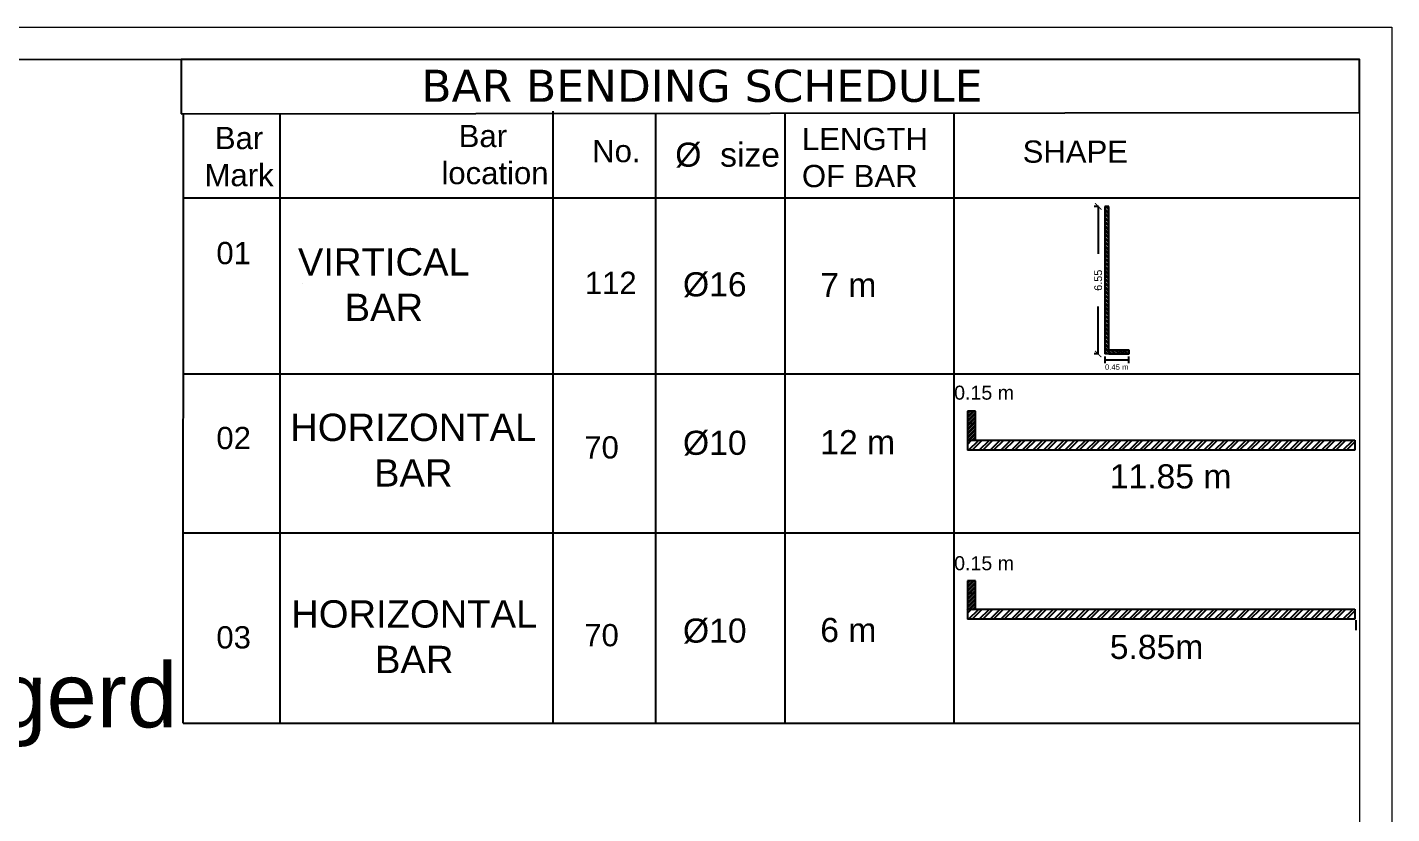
# Model space of a CAD drawing. Header units: millimetres. Extents: x 1175 to 1279, y 978 to 1322.
# Drawn here: x 1226.5 to 1279.1, y 1021.8 to 1052.2 of the extents above; entities that cross this region are included whole.
import ezdxf

# ---------------------------------------------------------------- set-up
doc = ezdxf.new("R2010")
doc.units = ezdxf.units.MM
doc.layers.get('Defpoints').update_dxf_attribs({"lineweight": 5})
for name, color, linetype in [('CDEC-FRAMING-PLAN', 7, 'Continuous'), ('MASSE', 7, 'Continuous'), ('Text', 7, 'Continuous')]:
    doc.layers.add(name, color=color, linetype=linetype)
doc.layers.add('Sheet_Borders', color=7, linetype='Continuous', lineweight=5)
doc.styles.add('Arial_1', font='arial.ttf', dxfattribs={"height": 0.45})
doc.styles.add('MtXpl_Verdana', font='verdana.ttf')
doc.styles.get("Standard").update_dxf_attribs({"font": 'arial.ttf'})
doc.dimstyles.new('Copy of ISO-25', dxfattribs={"dimtxt": 0.2, "dimasz": 0.25, "dimexe": 0.15, "dimexo": 0.25, "dimtad": 0, "dimdsep": 46, "dimtxsty": 'Standard', "dimblk": 'ARCHTICK', "dimcen": 0.5, "dimadec": 0, "dimazin": 0, "dimtfac": 1, "dimtmove": 0, "dimatfit": 3, "dimldrblk": 'ARCHTICK', "dimfxl": 1, "dimarcsym": 0})

# ---------------------------------------------------------------- blocks, each defined once
blk = doc.blocks.new('sheet')
at = {"layer": 'Sheet_Borders', "linetype": 'Continuous', "lineweight": 0}
for p, q in [((-428.475, 77.192), (-369.075, 77.192)), ((-428.475, 77.192), (-369.075, 77.192)), ((-369.075, 77.192), (-369.075, 35.187)), ((-369.075, 77.192), (-369.075, 35.187)), ((-369.075, 77.192), (-369.075, 35.187)), ((-427.768, 76.484), (-369.782, 76.484)), ((-369.782, 76.484), (-427.768, 76.484)), ((-369.782, 76.484), (-369.782, 36.993))]:
    blk.add_line(p, q, dxfattribs=at)
blk = doc.blocks.new('_ArchTick')
at = {"color": 0, "linetype": 'ByBlock', "const_width": 0.15}
blk.add_lwpolyline([(-0.5, -0.5), (0.5, 0.5)], dxfattribs=at)
blk = doc.blocks.new('*D227')
at = {"layer": 'Defpoints', "color": 0, "transparency": 16777216}
for p in [(1267.807, 1045.238), (1268.069, 1045.238), (1268.069, 1039.541)]:
    blk.add_point(p, dxfattribs=at)
at = {"layer": 'MASSE', "color": 0, "lineweight": -2, "transparency": 16777216}
for p, q in [((1267.819, 1045.238), (1267.657, 1045.238)), ((1267.807, 1045.238), (1267.807, 1043.406)), ((1267.807, 1039.541), (1267.807, 1041.373)), ((1267.819, 1039.541), (1267.657, 1039.541))]:
    blk.add_line(p, q, dxfattribs=at)
at = {"layer": 'MASSE', "color": 0, "lineweight": -2, "transparency": 16777216, "xscale": 0.25, "yscale": 0.25, "zscale": 0.25}
for p, rotation in [((1267.807, 1045.238), 90), ((1267.807, 1039.541), 270)]:
    blk.add_blockref('_ArchTick', p, dxfattribs=dict(at, rotation=rotation))
at = {"layer": 'MASSE', "color": 0, "transparency": 16777216, "insert": (1267.807, 1042.389), "char_height": 0.3, "attachment_point": 5, "rotation": 90}
blk.add_mtext('6.55', dxfattribs=at)

msp = doc.modelspace()

# ---------------------------------------------------------------- hatches: boundary and pattern name
at = {"layer": 'Text'}
h = msp.add_hatch(dxfattribs=at)
h.set_pattern_fill('ANSI32', color=5, scale=0.296466, angle=90)
h.set_pattern_definition([(135, (1205.35786, 984.22592), (-0.07861236, -0.07861236), []), (135, (1205.35786, 984.27833), (-0.07861236, -0.07861236), [])])
h.paths.add_polyline_path([(1268.069, 1045.235), (1268.217, 1045.235), (1268.217, 1039.541), (1268.069, 1039.541)])
h = msp.add_hatch(dxfattribs=at)
h.set_pattern_fill('ANSI32', color=5, scale=0.296466, angle=90)
h.set_pattern_definition([(135, (1195.93215, 984.22592), (-0.07861236, -0.07861236), []), (135, (1195.93215, 984.27833), (-0.07861236, -0.07861236), [])])
h.paths.add_polyline_path([(1269, 1039.689), (1269, 1039.541), (1268.217, 1039.541), (1268.217, 1039.689)])
h = msp.add_hatch(dxfattribs=at)
h.set_pattern_fill('ANSI32', color=5, scale=0.296466, angle=180)
h.set_pattern_definition([(225, (1318.21851, 963.92603), (0.07861236, -0.07861236), []), (225, (1318.1661, 963.92603), (0.07861236, -0.07861236), [])])
h.paths.add_polyline_path([(1262.755, 1037.336), (1263.067, 1037.336), (1263.067, 1036.211), (1262.755, 1036.211)])
h = msp.add_hatch(dxfattribs=at)
h.set_pattern_fill('ANSI32', color=5, scale=0.778879)
h.set_pattern_definition([(45, (1117.43152, 1203.96428), (-0.20653154, 0.20653154), []), (45, (1117.5692, 1203.96428), (-0.20653154, 0.20653154), [])])
h.paths.add_polyline_path([(1277.723, 1036.211), (1262.755, 1036.211), (1262.755, 1035.821), (1277.723, 1035.821)])
h = msp.add_hatch(dxfattribs=at)
h.set_pattern_fill('ANSI32', color=5, scale=0.296466, angle=180)
h.set_pattern_definition([(225, (1318.21851, 957.37193), (0.07861236, -0.07861236), []), (225, (1318.1661, 957.37193), (0.07861236, -0.07861236), [])])
h.paths.add_polyline_path([(1262.755, 1030.781), (1263.067, 1030.781), (1263.067, 1029.657), (1262.755, 1029.657)])
h = msp.add_hatch(dxfattribs=at)
h.set_pattern_fill('ANSI32', color=5, scale=0.778879)
h.set_pattern_definition([(45, (1117.43152, 1197.43903), (-0.20653154, 0.20653154), []), (45, (1117.5692, 1197.43903), (-0.20653154, 0.20653154), [])])
h.paths.add_polyline_path([(1277.723, 1029.685), (1262.755, 1029.685), (1262.755, 1029.296), (1277.723, 1029.296)])

# ---------------------------------------------------------------- linework, layer by layer
at = {"color": 7}
msp.add_line((1232.476, 1025.278), (1232.487, 1048.816), dxfattribs=at)
for p, q in [((1268.217, 1045.235), (1268.069, 1045.235)), ((1269, 1039.541), (1269, 1039.689)), ((1268.069, 1039.442), (1268.069, 1039.192)), ((1268.069, 1039.314), (1268.975, 1039.314)), ((1268.975, 1039.442), (1268.975, 1039.192)), ((1263.067, 1037.332), (1262.755, 1037.332)), ((1263.067, 1030.777), (1262.755, 1030.777))]:
    msp.add_line(p, q)
at = {"layer": 'CDEC-FRAMING-PLAN', "color": 1}
msp.add_lwpolyline([(1232.391, 1048.816), (1277.9, 1048.87), (1277.9, 1050.919), (1232.391, 1050.919)], close=True, dxfattribs=at)
at = {"layer": 'Text'}
for p, q in [((1236.205, 1048.82), (1236.205, 1025.278)), ((1246.742, 1048.915), (1246.742, 1038.873)), ((1250.707, 1048.82), (1250.707, 1032.635)), ((1255.701, 1048.82), (1255.701, 1032.635)), ((1262.233, 1048.82), (1262.233, 1032.635)), ((1232.485, 1045.57), (1277.89, 1045.57)), ((1268.069, 1045.238), (1268.069, 1039.541)), ((1268.217, 1039.689), (1268.217, 1045.235)), ((1269, 1039.689), (1268.217, 1039.689)), ((1268.217, 1039.541), (1268.069, 1039.541)), ((1268.217, 1039.541), (1269, 1039.541)), ((1232.482, 1038.779), (1277.9, 1038.779)), ((1246.742, 1038.873), (1246.742, 1025.278)), ((1262.755, 1037.332), (1262.755, 1036.211)), ((1263.067, 1036.211), (1263.067, 1037.332)), ((1262.755, 1036.211), (1277.723, 1036.211)), ((1262.755, 1036.211), (1262.755, 1035.821)), ((1277.723, 1036.211), (1277.723, 1035.821)), ((1277.723, 1035.821), (1262.755, 1035.821)), ((1232.479, 1032.635), (1277.89, 1032.635)), ((1250.707, 1032.635), (1250.707, 1025.278)), ((1255.701, 1032.635), (1255.701, 1025.278)), ((1262.233, 1032.635), (1262.233, 1025.278)), ((1262.755, 1030.777), (1262.755, 1029.657)), ((1263.067, 1029.657), (1263.067, 1030.777)), ((1262.755, 1029.685), (1277.723, 1029.685)), ((1262.755, 1029.685), (1262.755, 1029.296)), ((1277.723, 1029.685), (1277.723, 1029.296)), ((1277.723, 1029.296), (1262.755, 1029.296)), ((1277.757, 1029.263), (1277.757, 1028.874)), ((1232.476, 1025.278), (1277.89, 1025.278))]:
    msp.add_line(p, q, dxfattribs=at)
at = {"layer": 'Text', "color": 61, "true_color": 0xe5e878}
msp.add_line((1237.069, 1042.262), (1237.069, 1042.262), dxfattribs=at)

# ---------------------------------------------------------------- block references
at = {"xscale": 1.75637410157363, "yscale": 1.75637410157363, "zscale": 1.75637410157363}
msp.add_blockref('sheet', (1927.377, 916.584), dxfattribs=at)

# ---------------------------------------------------------------- texts
at = {"color": 1, "insert": (1177.509, 1027.615), "char_height": 2.5, "attachment_point": 1}
msp.add_mtext_dynamic_manual_height_columns('Note:- Horizontal Rebar is staggerd ', width=67.51115, gutter_width=12.5, heights=[0], dxfattribs=at)
at = {"layer": 'CDEC-FRAMING-PLAN', "color": 1, "insert": (1241.67, 1050.52), "char_height": 1.23769, "attachment_point": 1, "line_spacing_factor": 4, "style": 'MtXpl_Verdana'}
msp.add_mtext_dynamic_manual_height_columns('\\pxt17;BAR BENDING SCHEDULE', width=33.10116, gutter_width=0.34, heights=[0], dxfattribs=at)
at = {"layer": 'Text', "style": 'Arial_1'}
for s, width, gutter_width, heights, insert, char_height, attachment_point in [('\\pxqc;Bar Mark', 3.26077, 1.05, [0], (1232.999, 1048.313), 0.85913, 1), ('  Bar\\Plocation', 5.43493, 1.05, [0], (1242.444, 1048.391), 0.8591, 1), ('LENGTH \\POF BAR', 11.91258, 1.05, [0], (1256.366, 1048.276), 0.8591, 1), ('No.', 5.43493, 1.05, [0], (1248.266, 1047.809), 0.8591, 1), ('SHAPE', 5.43493, 1.05, [0], (1264.89, 1047.787), 0.8591, 1), ('\\pxqc;01', 3.26077, 1.05, [0], (1232.79, 1043.868), 0.8591, 1), ('\\pxqc;VIRTICAL \\PBAR', 4.00664, 1.29, [0], (1238.217, 1043.627), 1.05564, 1), ('\\pxqc;112', 3.26077, 1.05, [0.863], (1247.353, 1042.719), 0.8591, 1), ('{\\H1.08333x;Ø16}', 2.89979, 1.05, [1.002], (1251.772, 1042.696), 0.85913, 1), ('{\\H1.08333x;7 m}', 5.43493, 1.05, [1.002], (1257.074, 1042.673), 0.85913, 1), ('0.45 m', 2.0687, 0.4, [0.382], (1268.071, 1038.927), 0.2111, 7), ('{\\H1.08333x;0.15 m}', 5.43493, 1.05, [1.002], (1262.244, 1038.317), 0.5, 1), ('\\pxqc;HORIZONTAL \\PBAR', 4.00664, 1.29, [0], (1239.355, 1037.234), 1.05564, 1), ('\\pxqc;02', 3.26077, 1.05, [0], (1232.79, 1036.723), 0.8591, 1), ('{\\H1.08333x;Ø10}', 2.89979, 1.05, [1.002], (1251.772, 1036.575), 0.85913, 1), ('{\\H1.08333x;12 m}', 5.43493, 1.05, [1.002], (1257.074, 1036.598), 0.85913, 1), ('\\pxqc;70', 3.26077, 1.05, [0], (1246.997, 1036.362), 0.8591, 1), ('{\\H1.08333x;11.85 m}', 5.43493, 1.05, [1.002], (1268.255, 1035.279), 0.85913, 1), ('{\\H1.08333x;0.15 m}', 5.43493, 1.05, [1.002], (1262.244, 1031.729), 0.5, 1), ('\\pxqc;HORIZONTAL \\PBAR', 4.00664, 1.29, [0], (1239.392, 1030.027), 1.05564, 1), ('\\pxqc;70', 3.26077, 1.05, [0], (1246.997, 1029.108), 0.8591, 1), ('{\\H1.08333x;Ø10}', 2.89979, 1.05, [1.002], (1251.772, 1029.321), 0.85913, 1), ('{\\H1.08333x;6 m}', 5.43493, 1.05, [1.002], (1257.074, 1029.344), 0.85913, 1), ('\\pxqc;03', 3.26077, 1.05, [0], (1232.79, 1029.025), 0.8591, 1), ('{\\H1.08333x;5.85m}', 5.43493, 1.05, [1.002], (1268.255, 1028.691), 0.85913, 1)]:
    msp.add_mtext_dynamic_manual_height_columns(s, width=width, gutter_width=gutter_width, heights=heights, dxfattribs=dict(at, insert=insert, char_height=char_height, attachment_point=attachment_point))
at = {"layer": 'Text', "insert": (1251.474, 1047.706), "char_height": 0.85913, "width": 5.07033, "attachment_point": 1, "style": 'Arial_1'}
msp.add_mtext('{\\H1.08333x;Ø  size }', dxfattribs=at)

# ---------------------------------------------------------------- dimensions: what is measured, and where the dimension line sits
at = {"layer": 'MASSE'}
dim = msp.add_linear_dim(base=(1267.807, 1045.238), p1=(1268.069, 1039.541), p2=(1268.069, 1045.238), angle=90, text='6.55', dimstyle='Copy of ISO-25', override={"dimtxt": 0.3}, dxfattribs=at)
dim.commit()
dim.dimension.update_dxf_attribs({"geometry": '*D227', "text_midpoint": (1267.807, 1042.389)})

doc.saveas('drawing.dxf')
